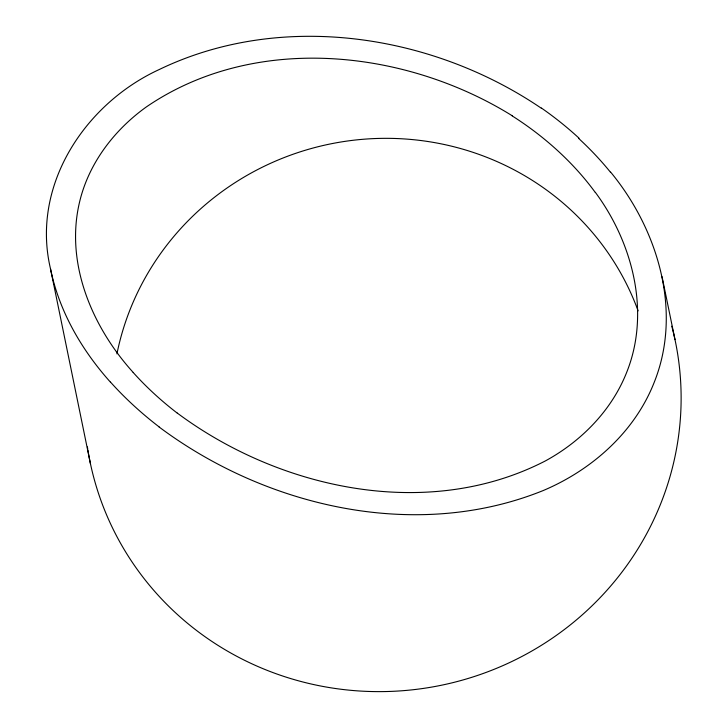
<?xml version="1.0" encoding="UTF-8"?>
<svg xmlns="http://www.w3.org/2000/svg" width="728" height="728" viewBox="0 0 728 728"><rect width="100%" height="100%" fill="white"/><g stroke="black" fill="none" stroke-linecap="round" stroke-linejoin="round"><path stroke-width="1.09" d="M512.257 115.779C404.932 49.04 254.436 32.942 146.374 106.916C114.169 129.957 88.534 163.518 79.461 202.484C65.029 263.754 92.329 327.318 133.215 372.463M541.277 108.199C431.659 33.652 280.735 10.847 159.068 69.606C84.83 103.785 30.876 185.631 50.469 268.65L90.418 463.572M177.286 413.076C279.67 489.316 427.809 521.521 545.327 460.951C581.126 441.441 611.538 410.647 626.662 372.408C650.777 312.376 632.75 242.879 595.349 192.347M159.041 426.945C266.239 507.088 416.116 541.878 543.124 490.581C591.727 470.06 634.534 432.314 654.126 382.564C682.746 311.356 657.803 229.274 610.655 172.127M110.41 382.127C81.645 349.968 59.095 311.247 50.469 268.65M662.034 276.658L674.993 339.612M671.798 326.208A298.789 289.662 -11.6 0 1 443.015 684.902A298.789 289.662 -11.6 0 1 87.915 450.223M87.742 449.131A298.789 289.662 -11.6 0 1 87.406 446.928M116.935 353.863A271.207 262.917 -11.6 0 1 363.081 139.276A271.207 262.917 -11.6 0 1 638.11 310.865M159.104 426.881A191.428 95.404 35.9 0 1 110.51 382.109M578.642 138.411A221.285 135.363 33.5 0 1 610.437 172.19M541.405 108.026A221.285 135.754 33.5 0 1 579.006 138.165M177.25 413.113A174.929 88.143 35.8 0 1 133.169 372.472M512.184 115.907A200.091 121.23 33.6 0 1 595.213 192.374"/></g></svg>
